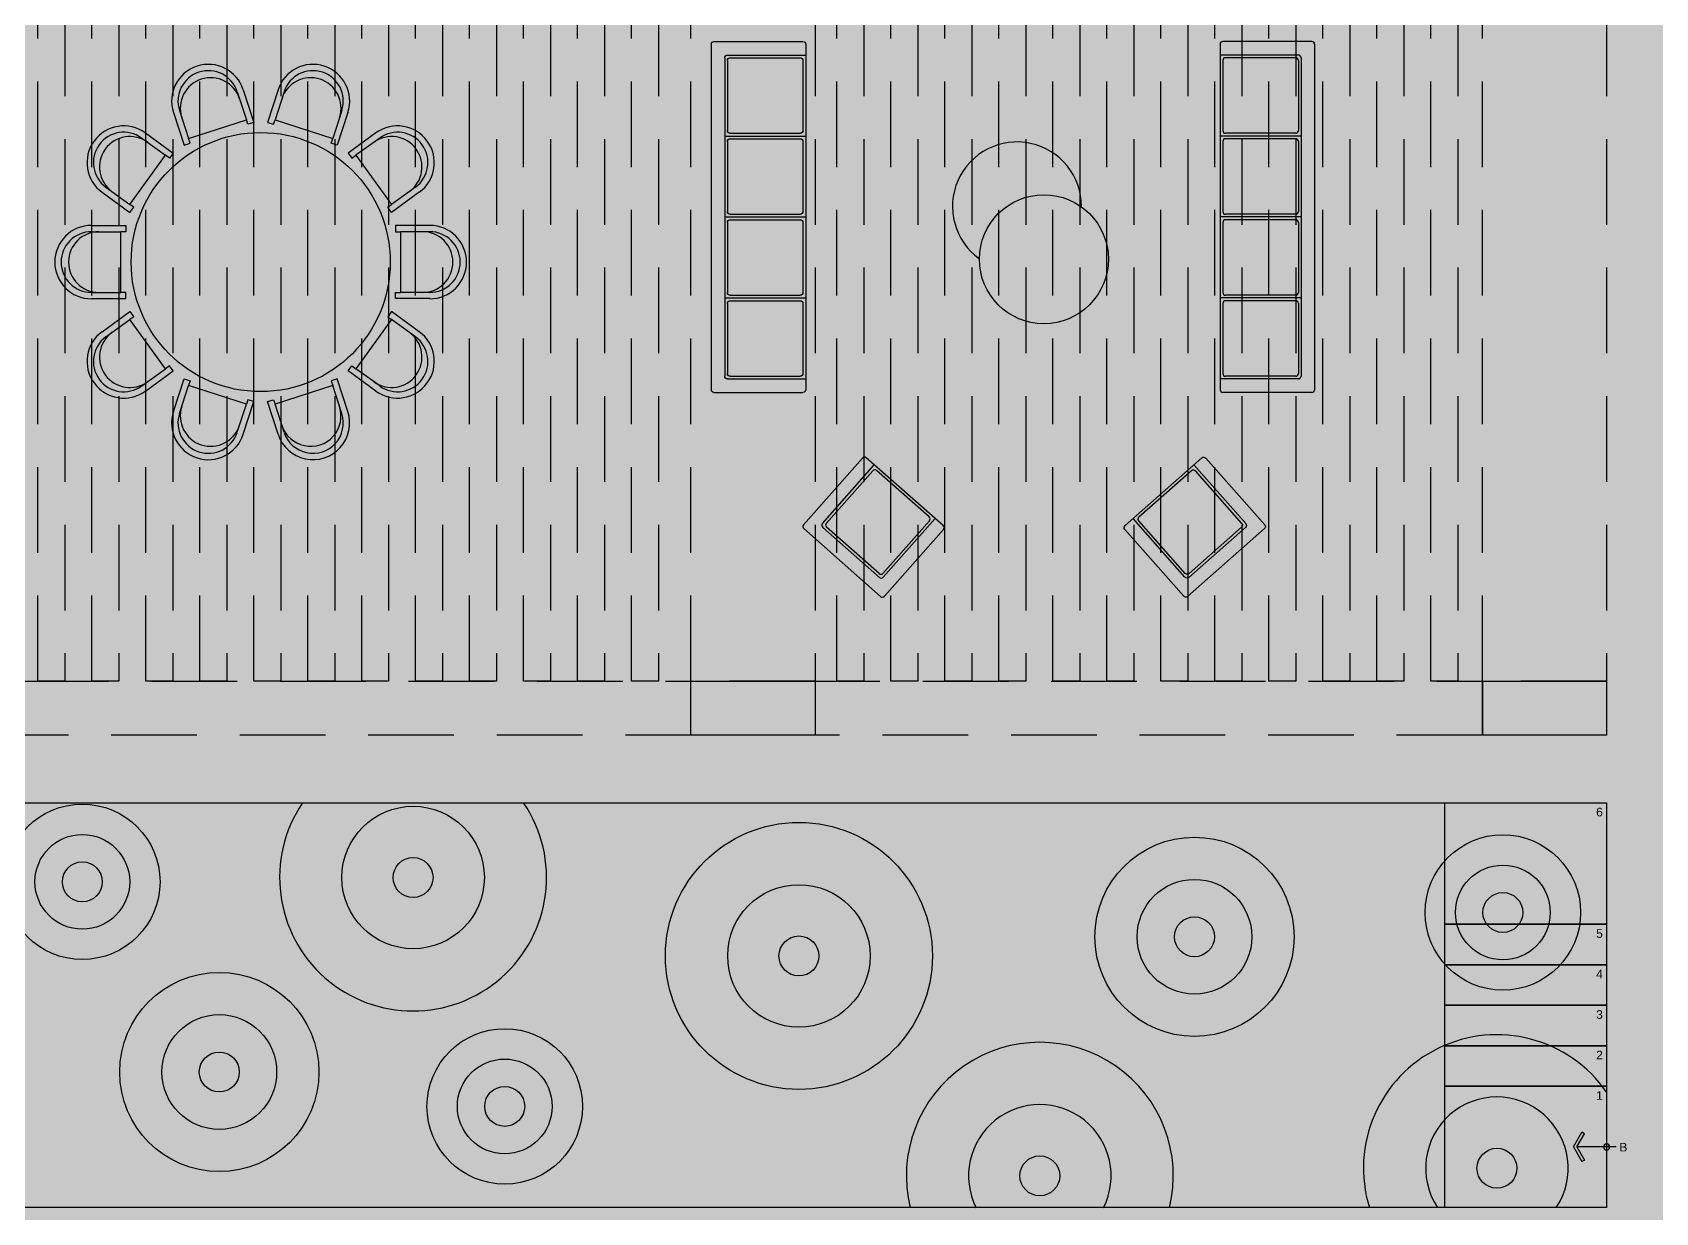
# Model space of a CAD drawing. Header units: metres. Extents: x 1769 to 3632, y 809 to 2652.
# Drawn here: x 2708.25 to 2720.28, y 1845.25 to 1854 of the extents above; entities that cross this region are included whole.
import ezdxf

# ---------------------------------------------------------------- set-up
doc = ezdxf.new("R2010")
doc.units = ezdxf.units.M
doc.header["$LTSCALE"] = 10
doc.linetypes.add('HIDDEN', pattern=[9.525, 6.35, -3.175])
for name, color, linetype in [('A-COLS', 6, 'Continuous'), ('A-COLS-PATT+', 8, 'Continuous'), ('A-FLOR-LEVL', 2, 'Continuous'), ('A-FURN', 1, 'Continuous'), ('A-PATT+', 8, 'Continuous'), ('A-PROJ+', 1, 'HIDDEN'), ('A-SIGN', 3, 'Continuous'), ('A-STAI', 5, 'Continuous'), ('G+E_Muros', 7, 'Continuous'), ('L-POND+', 134, 'Continuous')]:
    doc.layers.add(name, color=color, linetype=linetype)
doc.styles.add('arial', font='arial.ttf')

# ---------------------------------------------------------------- blocks, each defined once
blk = doc.blocks.new('ME-21')
at = {"layer": 'A-FURN', "ltscale": 0.01}
for p, q in [((-0.086, 1.133), (-0.018, 0.926)), ((-0.041, 1.148), (0.037, 0.906)), ((0.217, 1.148), (0.138, 0.906)), ((0.261, 1.133), (0.194, 0.926)), ((-0.558, 0.98), (-0.479, 0.738)), ((-0.514, 0.994), (-0.446, 0.787)), ((0.689, 0.994), (0.622, 0.787)), ((0.733, 0.98), (0.655, 0.738)), ((-0.446, 0.787), (-0.018, 0.926)), ((-0.007, 0.892), (-0.018, 0.926)), ((0.037, 0.906), (-0.007, 0.892)), ((0.138, 0.906), (0.183, 0.892)), ((0.183, 0.892), (0.194, 0.926)), ((0.194, 0.926), (0.622, 0.787)), ((-0.794, 0.79), (-0.618, 0.662)), ((-0.767, 0.828), (-0.561, 0.679)), ((-0.479, 0.738), (-0.435, 0.753)), ((-0.435, 0.753), (-0.446, 0.787)), ((0.611, 0.753), (0.622, 0.787)), ((0.655, 0.738), (0.611, 0.753)), ((0.942, 0.828), (0.737, 0.679)), ((0.97, 0.79), (0.793, 0.662)), ((-0.882, 0.298), (-0.618, 0.662)), ((-0.589, 0.641), (-0.618, 0.662)), ((-0.561, 0.679), (-0.589, 0.641)), ((0.737, 0.679), (0.764, 0.641)), ((0.764, 0.641), (0.793, 0.662)), ((0.793, 0.662), (1.058, 0.298)), ((-1.086, 0.389), (-0.881, 0.239)), ((-1.059, 0.426), (-0.882, 0.298)), ((1.262, 0.389), (1.056, 0.239)), ((1.234, 0.426), (1.058, 0.298)), ((-0.853, 0.277), (-0.882, 0.298)), ((-0.881, 0.239), (-0.853, 0.277)), ((1.029, 0.277), (1.058, 0.298)), ((1.056, 0.239), (1.029, 0.277)), ((-1.166, 0.143), (-0.912, 0.143)), ((-0.912, 0.143), (-0.912, 0.096)), ((1.341, 0.143), (1.087, 0.143)), ((1.087, 0.143), (1.087, 0.096)), ((-1.166, 0.096), (-0.948, 0.096)), ((-0.912, 0.096), (-0.948, 0.096)), ((-0.948, -0.354), (-0.948, 0.096)), ((1.087, 0.096), (1.123, 0.096)), ((1.341, 0.096), (1.123, 0.096)), ((1.123, 0.096), (1.123, -0.354)), ((-1.166, -0.354), (-0.948, -0.354)), ((-0.912, -0.354), (-0.948, -0.354)), ((-0.912, -0.4), (-0.912, -0.354)), ((1.087, -0.354), (1.123, -0.354)), ((1.087, -0.4), (1.087, -0.354)), ((1.341, -0.354), (1.123, -0.354)), ((-1.166, -0.4), (-0.912, -0.4)), ((1.341, -0.4), (1.087, -0.4)), ((-1.086, -0.646), (-0.881, -0.496)), ((-1.059, -0.683), (-0.882, -0.555)), ((-0.853, -0.534), (-0.882, -0.555)), ((-0.618, -0.919), (-0.882, -0.555)), ((-0.881, -0.496), (-0.853, -0.534)), ((1.058, -0.555), (0.793, -0.919)), ((1.056, -0.496), (1.029, -0.534)), ((1.029, -0.534), (1.058, -0.555)), ((1.262, -0.646), (1.056, -0.496)), ((1.234, -0.683), (1.058, -0.555)), ((-0.794, -1.047), (-0.618, -0.919)), ((-0.767, -1.085), (-0.561, -0.936)), ((-0.589, -0.898), (-0.618, -0.919)), ((-0.561, -0.936), (-0.589, -0.898)), ((0.737, -0.936), (0.764, -0.898)), ((0.942, -1.085), (0.737, -0.936)), ((0.764, -0.898), (0.793, -0.919)), ((0.97, -1.047), (0.793, -0.919)), ((-0.558, -1.237), (-0.479, -0.995)), ((-0.514, -1.251), (-0.446, -1.044)), ((-0.479, -0.995), (-0.435, -1.01)), ((-0.435, -1.01), (-0.446, -1.044)), ((-0.018, -1.183), (-0.446, -1.044)), ((0.622, -1.044), (0.194, -1.183)), ((0.655, -0.995), (0.611, -1.01)), ((0.611, -1.01), (0.622, -1.044)), ((0.689, -1.251), (0.622, -1.044)), ((0.733, -1.237), (0.655, -0.995)), ((-0.086, -1.39), (-0.018, -1.183)), ((-0.041, -1.405), (0.037, -1.163)), ((-0.007, -1.149), (-0.018, -1.183)), ((0.037, -1.163), (-0.007, -1.149)), ((0.138, -1.163), (0.183, -1.149)), ((0.217, -1.405), (0.138, -1.163)), ((0.183, -1.149), (0.194, -1.183)), ((0.261, -1.39), (0.194, -1.183))]:
    blk.add_line(p, q, dxfattribs=at)
blk.add_circle((0.088, -0.129), 0.96, dxfattribs=at)
for centre, radius, start, end in [((-0.3, 1.064), 0.272, 18, 198), ((0.475, 1.064), 0.272, 342, 162), ((-0.3, 1.064), 0.225, 18, 198), ((-0.283, 1.012), 0.225, 18, 198), ((0.458, 1.012), 0.225, 342, 162), ((0.475, 1.064), 0.225, 342, 162), ((-0.927, 0.608), 0.272, 54, 234), ((1.102, 0.608), 0.272, 306, 126), ((-0.927, 0.608), 0.225, 54, 234), ((-0.882, 0.576), 0.225, 54, 234), ((1.058, 0.576), 0.225, 306, 126), ((1.102, 0.608), 0.225, 306, 126), ((-1.166, -0.129), 0.272, 90, 270), ((1.341, -0.129), 0.272, 270, 90), ((-1.166, -0.129), 0.225, 90, 270), ((-1.111, -0.129), 0.225, 90, 270), ((1.287, -0.129), 0.225, 270, 90), ((1.341, -0.129), 0.225, 270, 90), ((-0.927, -0.865), 0.272, 126, 306), ((-0.927, -0.865), 0.225, 126, 306), ((-0.882, -0.833), 0.225, 126, 306), ((1.058, -0.833), 0.225, 234, 54), ((1.102, -0.865), 0.272, 234, 54), ((1.102, -0.865), 0.225, 234, 54), ((-0.283, -1.269), 0.225, 162, 342), ((0.458, -1.269), 0.225, 198, 18), ((-0.3, -1.321), 0.272, 162, 342), ((-0.3, -1.321), 0.225, 162, 342), ((0.475, -1.321), 0.272, 198, 18), ((0.475, -1.321), 0.225, 198, 18)]:
    blk.add_arc(centre, radius, start, end, dxfattribs=at)
blk = doc.blocks.new('A$C066C27B4')
at = {"layer": 'A-FURN', "ltscale": 0.01}
for p, q in [((0, 0.02), (0, 2.58)), ((0.02, 2.6), (0.68, 2.6)), ((0.7, 0.02), (0.7, 2.58)), ((0.1, 0.12), (0.1, 2.48)), ((0.12, 2.5), (0.7, 2.5)), ((0.12, 1.94), (0.12, 2.46)), ((0.14, 2.48), (0.66, 2.48)), ((0.68, 1.94), (0.68, 2.46)), ((0.1, 1.9), (0.7, 1.9)), ((0.12, 1.34), (0.12, 1.86)), ((0.14, 1.92), (0.66, 1.92)), ((0.14, 1.88), (0.66, 1.88)), ((0.68, 1.34), (0.68, 1.86)), ((0.1, 1.3), (0.7, 1.3)), ((0.12, 0.74), (0.12, 1.26)), ((0.14, 1.32), (0.66, 1.32)), ((0.14, 1.28), (0.66, 1.28)), ((0.68, 0.74), (0.68, 1.26)), ((0.1, 0.7), (0.7, 0.7)), ((0.12, 0.14), (0.12, 0.66)), ((0.14, 0.72), (0.66, 0.72)), ((0.14, 0.68), (0.66, 0.68)), ((0.68, 0.14), (0.68, 0.66)), ((0.02, 0), (0.68, 0)), ((0.12, 0.1), (0.7, 0.1)), ((0.14, 0.12), (0.66, 0.12))]:
    blk.add_line(p, q, dxfattribs=at)
for centre, start, end in [((0.02, 2.58), 90, 180), ((0.68, 2.58), 0, 90), ((0.12, 2.48), 90, 180), ((0.14, 2.46), 90, 180), ((0.66, 2.46), 0, 90), ((0.14, 1.94), 180, 270), ((0.66, 1.94), 270, 0), ((0.14, 1.86), 90, 180), ((0.66, 1.86), 0, 90), ((0.14, 1.34), 180, 270), ((0.66, 1.34), 270, 0), ((0.14, 1.26), 90, 180), ((0.66, 1.26), 0, 90), ((0.14, 0.74), 180, 270), ((0.66, 0.74), 270, 0), ((0.14, 0.66), 90, 180), ((0.66, 0.66), 0, 90), ((0.14, 0.14), 180, 270), ((0.66, 0.14), 270, 0), ((0.02, 0.02), 180, 270), ((0.12, 0.12), 180, 270), ((0.68, 0.02), 270, 0)]:
    blk.add_arc(centre, 0.02, start, end, dxfattribs=at)
blk = doc.blocks.new('A$C7CE17191')
at = {"layer": 'A-FURN', "ltscale": 0.01}
for p, q in [((0, 0.02), (0, 0.78)), ((0.02, 0.8), (0.68, 0.8)), ((0.7, 0.02), (0.7, 0.78)), ((0.1, 0.12), (0.1, 0.68)), ((0.12, 0.7), (0.7, 0.7)), ((0.12, 0.14), (0.12, 0.66)), ((0.14, 0.68), (0.66, 0.68)), ((0.68, 0.14), (0.68, 0.66)), ((0.02, 0), (0.68, 0)), ((0.12, 0.1), (0.7, 0.1)), ((0.14, 0.12), (0.66, 0.12))]:
    blk.add_line(p, q, dxfattribs=at)
for centre, start, end in [((0.02, 0.78), 90, 180), ((0.68, 0.78), 0, 90), ((0.12, 0.68), 90, 180), ((0.14, 0.66), 90, 180), ((0.66, 0.66), 0, 90), ((0.14, 0.14), 180, 270), ((0.66, 0.14), 270, 0), ((0.02, 0.02), 180, 270), ((0.12, 0.12), 180, 270), ((0.68, 0.02), 270, 0)]:
    blk.add_arc(centre, 0.02, start, end, dxfattribs=at)
blk = doc.blocks.new('A$Cce981d58')
at = {"layer": 'A-COLS-PATT+', "ltscale": 0.01}
h = blk.add_hatch(color=256, dxfattribs=at)
h.dxf.hatch_style = 1
h.paths.add_polyline_path([(0, 0.4), (0.92, 0.4), (0.92, 0), (0, 0)])
at = {"layer": 'A-COLS', "ltscale": 0.01}
blk.add_lwpolyline([(0, 0.4), (0.92, 0.4), (0.92, 0), (0, 0)], close=True, dxfattribs=at)
blk = doc.blocks.new('A$C178ca500')
at = {"layer": 'A-PROJ+', "ltscale": 0.01}
blk.add_lwpolyline([(0, 6.875), (0.2, 6.875), (0.2, 0), (0, 0)], close=True, dxfattribs=at)
blk = doc.blocks.new('A$Cc2978ab6')
at = {"layer": 'A-PROJ+', "ltscale": 0.01}
for points in [[(14.625, 7.275), (15.545, 7.275), (15.545, 0.4), (14.625, 0.4)], [(20.489, 7.275), (21.409, 7.275), (21.409, 0.4), (20.489, 0.4)], [(5.865, 0), (5.865, 0.4), (20.489, 0.4), (20.489, 0)]]:
    blk.add_lwpolyline(points, close=True, dxfattribs=at)
for p in [(9.785, 0.4), (10.185, 0.4), (10.585, 0.4), (10.985, 0.4), (11.385, 0.4), (11.785, 0.4), (12.185, 0.4), (12.585, 0.4), (12.985, 0.4), (13.385, 0.4), (13.785, 0.4), (14.185, 0.4), (15.707, 0.4), (16.107, 0.4), (16.507, 0.4), (16.907, 0.4), (17.307, 0.4), (17.707, 0.4), (18.107, 0.4), (18.507, 0.4), (18.907, 0.4), (19.307, 0.4), (19.707, 0.4), (20.107, 0.4)]:
    blk.add_blockref('A$C178ca500', p, dxfattribs=at)
at = {"layer": 'G+E_Muros'}
for p in [(14.625, 0), (20.489, 0)]:
    blk.add_blockref('A$Cce981d58', p, dxfattribs=at)
blk = doc.blocks.new('ARROW_02-flat-1')
for p, q in [((-0.215, 0.649), (-0.446, 0.389)), ((-0.4, 0.348), (-0.446, 0.389)), ((-0.192, 0.581), (-0.4, 0.348)), ((-0.215, 0.649), (0.126, 0.579)), ((0.061, -0.185), (-0.192, 0.581)), ((-0.192, 0.581), (0.113, 0.518)), ((0.113, 0.518), (0.126, 0.579))]:
    blk.add_line(p, q)
blk.add_ellipse((0, 0), major_axis=(0.0002, 0.0624), ratio=1, start_param=0.322842, end_param=6.606027)
blk = doc.blocks.new('A$Cdd15e7c7')
at = {"layer": 'A-FLOR-LEVL', "ltscale": 0.01}
for points in [[(0, 0.8), (0.9, 0.8), (0.9, -0.4), (0, -0.4)], [(0.9, 0.8), (1.2, 0.8), (1.2, -0.4), (0.9, -0.4)], [(1.2, 0.8), (1.5, 0.8), (1.5, -0.4), (1.2, -0.4)], [(1.5, 0.8), (1.8, 0.8), (1.8, -0.4), (1.5, -0.4)], [(1.8, 0.8), (2.1, 0.8), (2.1, -0.4), (1.8, -0.4)], [(2.1, 0.8), (3, 0.8), (3, -0.4), (2.1, -0.4)]]:
    blk.add_lwpolyline(points, close=True, dxfattribs=at)
at = {"layer": 'A-SIGN', "xscale": -0.3594197675707426, "yscale": 0.3594197675707429, "zscale": 0.3594197675707429, "rotation": 198.3018248098174}
blk.add_blockref('ARROW_02-flat-1', (2.55, 0.8), dxfattribs=at)
at = {"layer": 'A-SIGN', "insert": (2.52, 0.924), "char_height": 0.064, "width": 0.16519, "attachment_point": 2, "rotation": 90, "style": 'arial'}
blk.add_mtext('B', dxfattribs=at)
at = {"layer": 'A-STAI', "char_height": 0.064, "attachment_point": 2, "rotation": 90, "style": 'arial'}
for s, insert in [('6', (0.037, 0.747)), ('5', (0.937, 0.747)), ('4', (1.237, 0.747)), ('3', (1.537, 0.747)), ('2', (1.837, 0.747)), ('1', (2.137, 0.747))]:
    blk.add_mtext_dynamic_manual_height_columns(s, width=0.16374, gutter_width=12.5, heights=[0], dxfattribs=dict(at, insert=insert))
blk = doc.blocks.new('A$Ca70b421f')
at = {"layer": 'A-PATT+', "ltscale": 0.01, "true_color": 0x939598}
h = blk.add_hatch(dxfattribs=at)
h.set_pattern_fill('DOLMIT', color=252, scale=0.018)
edge = h.paths.add_edge_path()
edge.add_line((25.336, 3.261), (25.336, 0.2))
edge.add_line((25.336, 0.2), (21.714, 0.201))
edge.add_arc((21.085, 39.148), 38.953, 269.1827, 270.9248, ccw=False)
edge.add_arc((20.492, -1.918), 2.118, 88.9999, 105.352)
edge.add_arc((20.284, -1.103), 1.277, 106.0408, 133.345)
edge.add_line((19.408, -0.174), (20.181, -0.894))
edge.add_arc((22.738, -4.49), 4.413, 113.9193, 125.4178, ccw=False)
edge.add_arc((23.173, -5.742), 5.735, 93.3642, 112.8262, ccw=False)
edge.add_line((22.837, -0.017), (25.336, 0))
edge.add_line((25.336, 0), (40.875, 0))
edge.add_line((40.875, 0), (40.875, 8.862))
edge.add_line((40.875, 8.862), (64.844, 22.7))
edge.add_line((64.844, 22.7), (63.676, 24.724))
edge.add_line((63.676, 24.724), (62.117, 23.824))
edge.add_line((62.117, 23.824), (61.542, 24.82))
edge.add_line((61.542, 24.82), (63.101, 25.72))
edge.add_line((63.101, 25.72), (57.787, 34.924))
edge.add_line((57.787, 34.924), (54.607, 33.088))
edge.add_line((54.607, 33.088), (54.606, 20.815))
edge.add_line((54.606, 20.815), (49.844, 18.066))
edge.add_line((49.844, 18.066), (50.419, 17.07))
edge.add_line((50.419, 17.07), (50.029, 16.845))
edge.add_line((50.029, 16.845), (49.454, 17.841))
edge.add_line((49.454, 17.841), (45.184, 15.375))
edge.add_line((45.184, 15.375), (16.566, 15.375))
edge.add_line((16.566, 15.375), (16.566, 15.5))
edge.add_line((16.566, 15.5), (7.179, 15.5))
edge.add_line((7.179, 15.5), (7.179, 19.454))
edge.add_line((7.179, 19.454), (0, 19.454))
edge.add_line((0, 19.454), (0.001, 13.375))
edge.add_line((0.001, 13.375), (15.066, 13.375))
edge.add_line((15.066, 13.375), (15.066, 2.417))
edge.add_arc((18.886, 2.473), 3.82, 180.8316, 254.2952)
edge.add_arc((18.514, 0.571), 1.895, 223.0293, 249.5502, ccw=False)
edge.add_arc((18.283, 1.041), 2.108, 148.2186, 236.7821, ccw=False)
edge.add_arc((18.64, 0.629), 2.633, 91.5547, 144.6769, ccw=False)
edge.add_line((18.568, 3.261), (25.336, 3.261))
h.paths.add_polyline_path([(28.836, 4.4), (37.975, 4.4), (37.975, 3.7), (29.536, 3.7), (29.536, 2.665), (28.836, 2.665)], flags=16)
h.paths.add_polyline_path([(23.836, 4.6), (17.986, 4.6), (17.986, 12.575), (20.486, 12.575), (20.486, 7.6), (37.975, 7.6), (37.975, 4.6)], flags=16)
edge = h.paths.add_edge_path(flags=16)
edge.add_arc((21.085, 39.148), 39.153, 269.1822, 270.8601, ccw=False)
edge.add_arc((20.492, -1.918), 1.918, 88.9906, 105.3155)
edge.add_arc((20.284, -1.103), 1.077, 106.1036, 121.8452)
edge.add_line((19.716, -0.188), (20.2, -0.638))
edge.add_arc((22.738, -4.49), 4.613, 113.8955, 123.3845, ccw=False)
edge.add_arc((23.173, -5.742), 5.935, 104.6475, 112.8445, ccw=False)
at = {"layer": 'A-FLOR-LEVL', "ltscale": 0.01}
blk.add_lwpolyline([(23.836, 4.6), (17.986, 4.6), (17.986, 12.575), (20.486, 12.575), (20.486, 7.6), (37.975, 7.6), (37.975, 4.6), (23.836, 4.6)], dxfattribs=at)

msp = doc.modelspace()

# ---------------------------------------------------------------- block references
at = {"layer": 'A-FLOR-LEVL'}
msp.add_blockref('A$Ca70b421f', (2681.937, 1840.691), dxfattribs=at)

# ---------------------------------------------------------------- next in the draw order: hatches: boundary and pattern name
at = {"layer": 'L-POND+', "ltscale": 0.01}
h = msp.add_hatch(dxfattribs=at)
h.set_pattern_fill('DOTS', color=256, scale=0.084)
h.paths.add_polyline_path([(2719.913, 1848.291), (2719.913, 1845.291), (2699.923, 1845.291), (2699.923, 1848.291)])
h.paths.add_polyline_path([(2702.423, 1848.541), (2699.923, 1848.541), (2699.923, 1853.266), (2702.423, 1853.266)])

# ---------------------------------------------------------------- next in the draw order: linework, layer by layer
at = {"layer": 'A-FURN', "ltscale": 0.01}
msp.add_circle((2715.743, 1852.318), 0.478, dxfattribs=at)
msp.add_arc((2715.544, 1852.709), 0.478, 359.6183, 234.2606, dxfattribs=at)
at = {"layer": 'L-POND+', "ltscale": 0.01}
msp.add_lwpolyline([(2719.913, 1848.291), (2719.913, 1845.291), (2699.923, 1845.291), (2699.923, 1848.291), (2719.913, 1848.291)], dxfattribs=at)
for centre, radius in [((2708.618, 1847.705), 0.576), ((2711.069, 1847.737), 0.528), ((2708.618, 1847.705), 0.351), ((2713.928, 1847.156), 0.989), ((2719.144, 1847.478), 0.576), ((2716.859, 1847.298), 0.738), ((2708.618, 1847.705), 0.148), ((2711.069, 1847.737), 0.148), ((2719.144, 1847.478), 0.351), ((2713.928, 1847.156), 0.528), ((2716.859, 1847.298), 0.425), ((2719.144, 1847.478), 0.148), ((2716.859, 1847.298), 0.148), ((2713.928, 1847.156), 0.148), ((2709.633, 1846.296), 0.738), ((2709.633, 1846.296), 0.425), ((2711.748, 1846.041), 0.576), ((2709.633, 1846.296), 0.148), ((2711.748, 1846.041), 0.351), ((2711.748, 1846.041), 0.148), ((2715.713, 1845.527), 0.148), ((2719.1, 1845.583), 0.148)]:
    msp.add_circle(centre, radius, dxfattribs=at)
for centre, radius, start, end in [((2711.069, 1847.737), 0.989, 145.9257, 34.0743), ((2715.713, 1845.527), 0.989, 346.166, 193.834), ((2719.1, 1845.583), 0.989, 34.7455, 197.1829), ((2715.713, 1845.527), 0.528, 333.3988, 206.6012), ((2719.1, 1845.583), 0.528, 326.4107, 213.5893)]:
    msp.add_arc(centre, radius, start, end, dxfattribs=at)

# ---------------------------------------------------------------- next in the draw order: block references
at = {"layer": 'A-FLOR-LEVL', "rotation": 270}
msp.add_blockref('A$Cdd15e7c7', (2719.113, 1848.291), dxfattribs=at)
at = {"layer": 'A-FURN', "ltscale": 0.01, "xscale": -1}
for name, p, rotation in [('A$C066C27B4', (2713.278, 1853.931), 180), ('A$C7CE17191', (2716.793, 1849.806), 311.44392563514)]:
    msp.add_blockref(name, p, dxfattribs=dict(at, rotation=rotation))
at = {"layer": 'A-FURN', "ltscale": 0.01}
for name, p, rotation in [('A$C066C27B4', (2717.749, 1853.931), 180), ('A$C7CE17191', (2714.548, 1849.806), 48.55607436486005)]:
    msp.add_blockref(name, p, dxfattribs=dict(at, rotation=rotation))
msp.add_blockref('ME-21', (2709.852, 1852.426), dxfattribs=at)
at = {"layer": 'A-PROJ+', "ltscale": 0.01}
msp.add_blockref('A$Cc2978ab6', (2698.503, 1848.791), dxfattribs=at)

doc.saveas('drawing.dxf')
